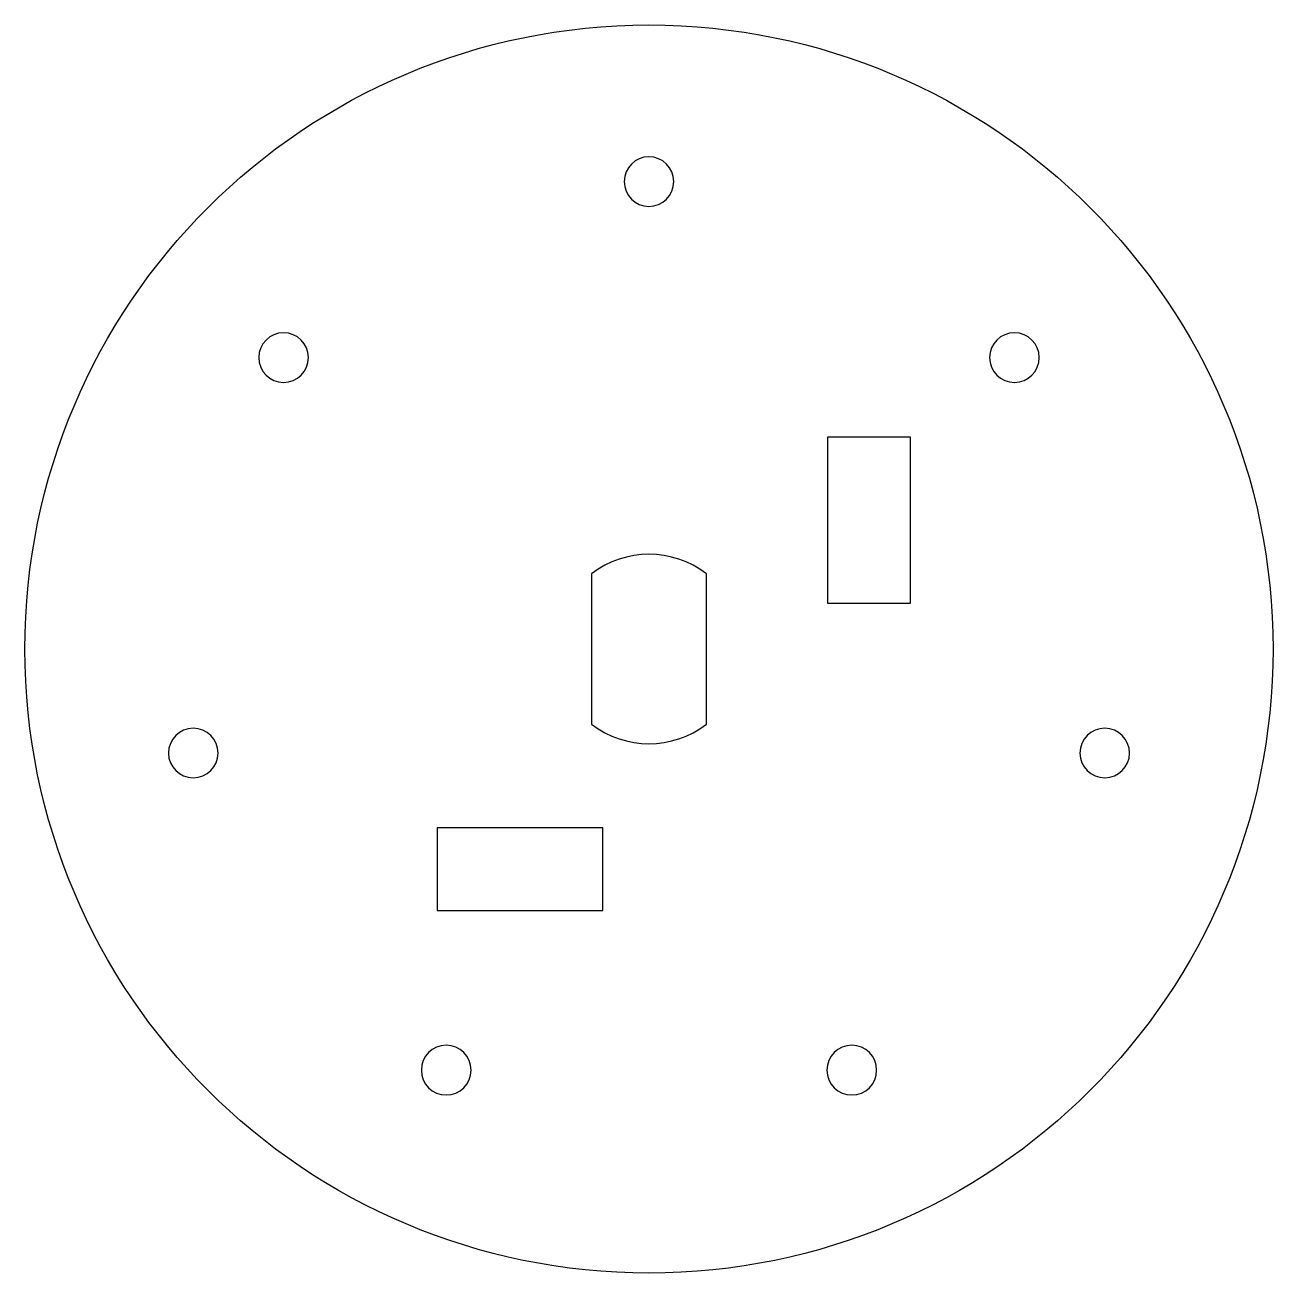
# Model space of a CAD drawing. Header units: inches. Extents: x -1.05 to 2.13, y -1.14 to 2.05.
import ezdxf

# ---------------------------------------------------------------- set-up
doc = ezdxf.new("R2010")
doc.units = ezdxf.units.IN

msp = doc.modelspace()

# ---------------------------------------------------------------- linework, layer by layer
at = {"layer": 'INTERIOR_PROFILES'}
for points in [[(0.9974, 0.9974), (0.9974, 0.5738), (1.2086, 0.5738), (1.2086, 0.9974)], [(0.4236, -0.2111), (0.4236, 0), (0, 0), (0, -0.2111)]]:
    msp.add_lwpolyline(points, close=True, dxfattribs=at)
msp.add_lwpolyline([(0.6879, 0.2642), (0.6879, 0.6485, 0.33831), (0.3943, 0.6485), (0.3943, 0.2642, 0.33831)], format="xyb", close=True, dxfattribs=at)
at = {"layer": 'INTERIOR_PROFILES', "extrusion": (0, 0, -1)}
for centre in [(-0.5411, 1.6501), (0.3922, 1.2006), (-1.4744, 1.2006), (0.6227, 0.1907), (-1.7049, 0.1907), (-0.0232, -0.6192), (-1.0591, -0.6192)]:
    msp.add_circle(centre, 0.0634, dxfattribs=at)
at = {"layer": 'OUTER_PROFILES'}
msp.add_circle((0.5411, 0.4563), 1.5937, dxfattribs=at)

doc.saveas('drawing.dxf')
